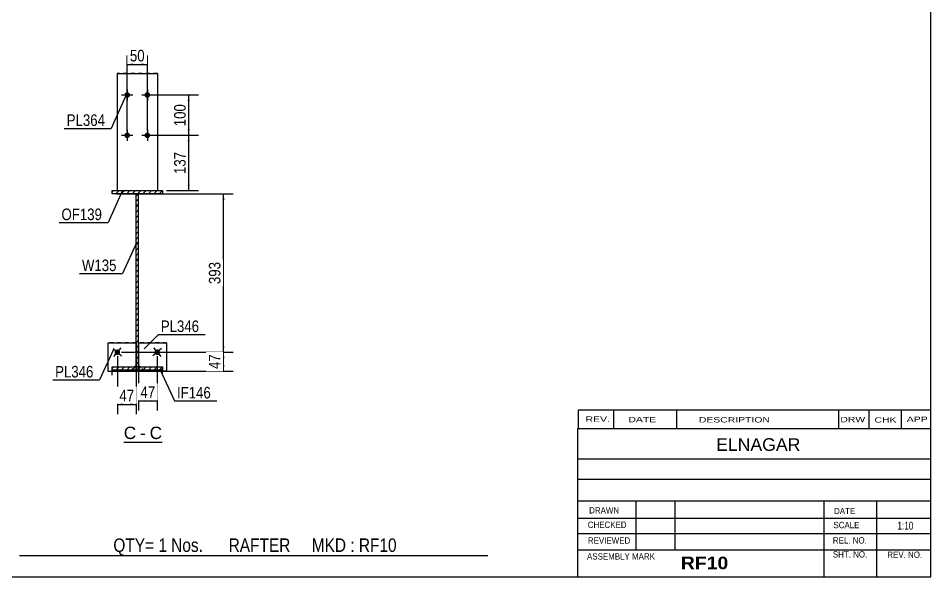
# Model space of a CAD drawing. Header units: millimetres. Extents: x -395 to 8, y -186 to 91.
# Drawn here: x -218.5 to 7.9, y -186.1 to -47.6 of the extents above; entities that cross this region are included whole.
import ezdxf

# ---------------------------------------------------------------- set-up
doc = ezdxf.new("R2010")
doc.units = ezdxf.units.MM
doc.linetypes.add('DXK_LINE_DOT1', pattern=[1.8814, 0.9407, -0.9407])
doc.styles.add('Arial', font='ARIAL.TTF', dxfattribs={"height": 0.2})
doc.styles.add('Arial Bold', font='ARIALBD.TTF', dxfattribs={"height": 0.2})
doc.styles.add('Arial Narrow', font='ARIALN.TTF', dxfattribs={"height": 0.2})

# ---------------------------------------------------------------- blocks, each defined once
blk = doc.blocks.new('Unknown-624480646-1211')
at = {"color": 5, "linetype": 'Continuous'}
for p, q in [((7.9, -186.11), (7.9, 90.89)), ((-392.1, -186.11), (7.9, -186.11))]:
    blk.add_line(p, q, dxfattribs=at)
blk = doc.blocks.new('Unknown-624480646-14 - 2450')
at = {"color": 7, "linetype": 'Continuous'}
blk.add_line((-192.34, -152.71), (-182.83, -152.71), dxfattribs=at)
at = {"color": 0, "linetype": 'Continuous'}
blk.add_wipeout([(-189.26, -151.96), (-189.26, -148.76), (-192.34, -148.76), (-192.34, -151.96)], dxfattribs=at)
blk.add_wipeout([(-186.88, -151.96), (-186.88, -148.76), (-188.3, -148.76), (-188.3, -151.96)], dxfattribs=at)
at = {"color": 96, "linetype": 'Continuous', "style": 'Arial'}
for s, p in [('C', (-192.34, -151.96)), ('-', (-188.3, -151.96))]:
    blk.add_text(s, height=3.06, dxfattribs=at).set_placement(p)
at = {"color": 0, "linetype": 'Continuous'}
blk.add_wipeout([(-182.83, -151.96), (-182.83, -148.76), (-185.92, -148.76), (-185.92, -151.96)], dxfattribs=at)
at = {"color": 96, "linetype": 'Continuous', "style": 'Arial'}
blk.add_text('C', height=3.06, dxfattribs=at).set_placement((-185.92, -151.96))
blk = doc.blocks.new('Bolt-624480646-2501 - 2450')
at = {"linetype": 'Continuous'}
blk.add_hatch(color=3, dxfattribs=at).paths.add_polyline_path([(-193.47, -129.9, -1), (-194.39, -130.96, -1)])
at = {"color": 3, "linetype": 'Continuous'}
for p, q in [((-194.99, -129.52), (-192.87, -131.34)), ((-194.84, -131.49), (-193.02, -129.37))]:
    blk.add_line(p, q, dxfattribs=at)
blk = doc.blocks.new('Bolt-624480646-2499 - 2450')
at = {"linetype": 'Continuous'}
for points in [[(-190.78, -66.64, -1), (-192.18, -66.64, -1)], [(-185.78, -66.64, -1), (-187.18, -66.64, -1)], [(-190.78, -76.64, -1), (-192.18, -76.64, -1)], [(-185.78, -76.64, -1), (-187.18, -76.64, -1)]]:
    blk.add_hatch(color=3, dxfattribs=at).paths.add_polyline_path(points)
at = {"color": 3, "linetype": 'Continuous'}
for p, q in [((-191.48, -65.24), (-191.48, -68.04)), ((-186.48, -65.24), (-186.48, -68.04)), ((-192.88, -66.64), (-190.08, -66.64)), ((-187.88, -66.64), (-185.08, -66.64)), ((-192.88, -76.64), (-190.08, -76.64)), ((-191.48, -75.24), (-191.48, -78.04)), ((-187.88, -76.64), (-185.08, -76.64)), ((-186.48, -75.24), (-186.48, -78.04))]:
    blk.add_line(p, q, dxfattribs=at)
blk = doc.blocks.new('Part-624480646-2467 - 2450')
at = {"linetype": 'Continuous'}
h = blk.add_hatch(dxfattribs=at)
h.set_pattern_fill('', scale=0.3, style=0, pattern_type=0)
h.set_pattern_definition([(45, (-182.7306, -134.0718), (-0.67352, 0.67352), [])])
h.paths.add_polyline_path([(-182.73, -134.87), (-182.73, -134.07), (-195.23, -134.07), (-195.23, -134.87)])
at = {"color": 7, "linetype": 'DXK_LINE_DOT1'}
for p, q in [((-195.23, -134.87), (-195.23, -134.07)), ((-182.73, -134.87), (-182.73, -134.07))]:
    blk.add_line(p, q, dxfattribs=at)
at = {"color": 2, "linetype": 'Continuous'}
for p, q in [((-195.23, -134.87), (-195.23, -134.07)), ((-195.23, -134.07), (-182.73, -134.07)), ((-195.23, -136.11), (-195.23, -134.87)), ((-182.73, -134.87), (-195.23, -134.87)), ((-182.73, -134.07), (-182.73, -134.87)), ((-182.73, -136.11), (-182.73, -134.87))]:
    blk.add_line(p, q, dxfattribs=at)
blk = doc.blocks.new('Part-624480646-2495 - 2450')
at = {"color": 2, "linetype": 'Continuous'}
for p, q in [((-193.98, -61.35), (-193.98, -90.35)), ((-193.98, -61.35), (-183.98, -61.35)), ((-183.98, -61.35), (-183.98, -90.35))]:
    blk.add_line(p, q, dxfattribs=at)
at = {"color": 7, "linetype": 'DXK_LINE_DOT1'}
for p, q in [((-183.98, -61.35), (-193.98, -61.35)), ((-193.98, -90.35), (-183.98, -90.35))]:
    blk.add_line(p, q, dxfattribs=at)
blk = doc.blocks.new('Part-624480646-2496 - 2450')
at = {"color": 2, "linetype": 'Continuous'}
for p, q in [((-188.7, -128.13), (-181.7, -128.13)), ((-188.7, -128.13), (-188.7, -133.63)), ((-181.7, -128.13), (-181.7, -135.13)), ((-188.26, -134.07), (-188.7, -133.63)), ((-181.7, -135.13), (-182.73, -135.13))]:
    blk.add_line(p, q, dxfattribs=at)
at = {"color": 7, "linetype": 'DXK_LINE_DOT1'}
for p, q in [((-181.7, -128.13), (-188.7, -128.13)), ((-187.2, -135.13), (-188.26, -134.07)), ((-182.73, -135.13), (-187.2, -135.13))]:
    blk.add_line(p, q, dxfattribs=at)
blk = doc.blocks.new('Part-624480646-2497 - 2450')
at = {"color": 2, "linetype": 'Continuous'}
for p, q in [((-196.26, -128.13), (-189.26, -128.13)), ((-196.26, -128.13), (-196.26, -135.13)), ((-189.26, -128.13), (-189.26, -133.63)), ((-196.26, -135.13), (-195.23, -135.13)), ((-189.7, -134.07), (-189.26, -133.63))]:
    blk.add_line(p, q, dxfattribs=at)
at = {"color": 7, "linetype": 'DXK_LINE_DOT1'}
for p, q in [((-189.26, -128.13), (-196.26, -128.13)), ((-195.23, -135.13), (-190.76, -135.13)), ((-190.76, -135.13), (-189.7, -134.07))]:
    blk.add_line(p, q, dxfattribs=at)
blk = doc.blocks.new('Bolt-624480646-2500 - 2450')
at = {"linetype": 'Continuous'}
blk.add_hatch(color=3, dxfattribs=at).paths.add_polyline_path([(-183.57, -130.96, -1), (-184.49, -129.9, -1)])
at = {"color": 3, "linetype": 'Continuous'}
for p, q in [((-182.97, -129.52), (-185.09, -131.34)), ((-184.94, -129.37), (-183.12, -131.49))]:
    blk.add_line(p, q, dxfattribs=at)
blk = doc.blocks.new('Part-624480646-2520 - 2450')
at = {"linetype": 'Continuous'}
h = blk.add_hatch(dxfattribs=at)
h.set_pattern_fill('', scale=0.3, style=0, pattern_type=0)
h.set_pattern_definition([(45, (-182.7306, -90.345), (-0.67352, 0.67352), [])])
h.paths.add_polyline_path([(-182.73, -91.14), (-182.73, -90.34), (-195.23, -90.34), (-195.23, -91.14)])
at = {"color": 2, "linetype": 'Continuous'}
for p, q in [((-195.23, -91.14), (-195.23, -90.34)), ((-195.23, -90.34), (-182.73, -90.34)), ((-182.73, -90.34), (-182.73, -91.14)), ((-182.73, -91.14), (-195.23, -91.14))]:
    blk.add_line(p, q, dxfattribs=at)
blk = doc.blocks.new('Part-624480646-2525 - 2450')
at = {"linetype": 'Continuous'}
h = blk.add_hatch(dxfattribs=at)
h.set_pattern_fill('', scale=0.3, style=0, pattern_type=0)
h.set_pattern_definition([(45, (-188.7306, -91.145), (-0.67352, 0.67352), [])])
h.paths.add_polyline_path([(-188.73, -134.07), (-188.73, -91.15), (-189.23, -91.15), (-189.23, -134.07)])
at = {"color": 2, "linetype": 'Continuous'}
for p, q in [((-189.23, -134.07), (-189.23, -91.15)), ((-189.23, -91.15), (-188.73, -91.15)), ((-188.73, -91.15), (-188.73, -134.07)), ((-188.73, -134.07), (-189.23, -134.07))]:
    blk.add_line(p, q, dxfattribs=at)
at = {"color": 7, "linetype": 'DXK_LINE_DOT1'}
for p, q in [((-189.23, -135.31), (-189.23, -134.07)), ((-188.73, -135.31), (-188.73, -134.07))]:
    blk.add_line(p, q, dxfattribs=at)
blk = doc.blocks.new('StraightDimension-624480646-7953 - 2450')
at = {"linetype": 'Continuous'}
for points in [[(-189.98, -59.31), (-191.48, -59.06), (-189.98, -58.81)], [(-187.98, -58.81), (-186.48, -59.06), (-187.98, -59.31)]]:
    blk.add_hatch(color=7, dxfattribs=at).paths.add_polyline_path(points)
at = {"color": 7, "linetype": 'Continuous'}
for p, q in [((-191.48, -75.64), (-191.48, -56.81)), ((-186.48, -75.64), (-186.48, -56.81)), ((-191.48, -59.06), (-186.48, -59.06))]:
    blk.add_line(p, q, dxfattribs=at)
at = {"color": 0}
blk.add_wipeout([(-186.55, -58.91), (-186.55, -54.71), (-191.41, -54.71), (-191.41, -58.91)], dxfattribs=at)
at = {"color": 3, "style": 'Arial Narrow'}
blk.add_text('50', height=2.863, dxfattribs=at).set_placement((-190.81, -58.31))
blk = doc.blocks.new('StraightDimension-624480646-7964 - 2450')
at = {"linetype": 'Continuous'}
for points in [[(-176.48, -68.14), (-176.23, -66.64), (-175.98, -68.14)], [(-175.98, -75.14), (-176.23, -76.64), (-176.48, -75.14)]]:
    blk.add_hatch(color=7, dxfattribs=at).paths.add_polyline_path(points)
at = {"color": 7, "linetype": 'Continuous'}
for p, q in [((-185.48, -66.64), (-173.83, -66.64)), ((-176.23, -76.64), (-176.23, -66.64)), ((-185.48, -76.64), (-173.83, -76.64))]:
    blk.add_line(p, q, dxfattribs=at)
at = {"color": 0}
blk.add_wipeout([(-176.38, -68.3), (-180.58, -68.3), (-180.58, -74.99), (-176.38, -74.99)], dxfattribs=at)
at = {"color": 3, "style": 'Arial Narrow'}
blk.add_text('100', height=2.863, rotation=90.0002, dxfattribs=at).set_placement((-176.98, -74.39))
blk = doc.blocks.new('StraightDimension-624480646-7965 - 2450')
at = {"linetype": 'Continuous'}
for points in [[(-176.48, -78.14), (-176.23, -76.64), (-175.98, -78.14)], [(-175.98, -88.84), (-176.23, -90.34), (-176.48, -88.84)]]:
    blk.add_hatch(color=7, dxfattribs=at).paths.add_polyline_path(points)
at = {"color": 7, "linetype": 'Continuous'}
for p, q in [((-185.48, -76.64), (-173.83, -76.64)), ((-176.23, -90.34), (-176.23, -76.64)), ((-181.73, -90.34), (-173.83, -90.34))]:
    blk.add_line(p, q, dxfattribs=at)
at = {"color": 0}
blk.add_wipeout([(-176.38, -80.15), (-180.58, -80.15), (-180.58, -86.84), (-176.38, -86.84)], dxfattribs=at)
at = {"color": 3, "style": 'Arial Narrow'}
blk.add_text('137', height=2.863, rotation=90.0002, dxfattribs=at).set_placement((-176.98, -86.24))
blk = doc.blocks.new('StraightDimension-624480646-7985 - 2450')
at = {"linetype": 'Continuous'}
for points in [[(-167.85, -92.64), (-167.6, -91.14), (-167.35, -92.64)], [(-167.35, -128.93), (-167.6, -130.43), (-167.85, -128.93)]]:
    blk.add_hatch(color=7, dxfattribs=at).paths.add_polyline_path(points)
at = {"color": 7, "linetype": 'Continuous'}
for p, q in [((-194.23, -91.14), (-165.2, -91.14)), ((-167.6, -130.43), (-167.6, -91.14)), ((-192.93, -130.43), (-165.2, -130.43))]:
    blk.add_line(p, q, dxfattribs=at)
at = {"color": 0}
blk.add_wipeout([(-167.75, -107.45), (-171.95, -107.45), (-171.95, -114.13), (-167.75, -114.13)], dxfattribs=at)
at = {"color": 3, "style": 'Arial Narrow'}
blk.add_text('393', height=2.863, rotation=90.0002, dxfattribs=at).set_placement((-168.35, -113.53))
blk = doc.blocks.new('StraightDimension-624480646-7986 - 2450')
at = {"linetype": 'Continuous'}
for points in [[(-167.85, -131.93), (-167.6, -130.43), (-167.35, -131.93)], [(-167.35, -133.63), (-167.6, -135.13), (-167.85, -133.63)]]:
    blk.add_hatch(color=7, dxfattribs=at).paths.add_polyline_path(points)
at = {"color": 7, "linetype": 'Continuous'}
for p, q in [((-192.93, -130.43), (-165.2, -130.43)), ((-167.6, -135.13), (-167.6, -130.43)), ((-195.26, -135.13), (-165.2, -135.13))]:
    blk.add_line(p, q, dxfattribs=at)
at = {"color": 0}
blk.add_wipeout([(-167.75, -130.35), (-171.95, -130.35), (-171.95, -135.21), (-167.75, -135.21)], dxfattribs=at)
at = {"color": 3, "style": 'Arial Narrow'}
blk.add_text('47', height=2.863, rotation=90.0002, dxfattribs=at).set_placement((-168.35, -134.61))
blk = doc.blocks.new('StraightDimension-624480646-8016 - 2450')
at = {"linetype": 'Continuous'}
for points in [[(-187.2, -142.76), (-188.7, -142.51), (-187.2, -142.26)], [(-185.53, -142.26), (-184.03, -142.51), (-185.53, -142.76)]]:
    blk.add_hatch(color=7, dxfattribs=at).paths.add_polyline_path(points)
at = {"color": 7, "linetype": 'Continuous'}
for p, q in [((-184.03, -131.43), (-184.03, -144.91)), ((-188.7, -134.01), (-188.7, -144.91)), ((-188.7, -142.51), (-184.03, -142.51))]:
    blk.add_line(p, q, dxfattribs=at)
at = {"color": 0}
blk.add_wipeout([(-183.94, -142.36), (-183.94, -138.16), (-188.79, -138.16), (-188.79, -142.36)], dxfattribs=at)
at = {"color": 3, "style": 'Arial Narrow'}
blk.add_text('47', height=2.863, dxfattribs=at).set_placement((-188.19, -141.76))
blk = doc.blocks.new('StraightDimension-624480646-8039 - 2450')
at = {"linetype": 'Continuous'}
for points in [[(-192.43, -143.61), (-193.93, -143.36), (-192.43, -143.11)], [(-190.76, -143.11), (-189.26, -143.36), (-190.76, -143.61)]]:
    blk.add_hatch(color=7, dxfattribs=at).paths.add_polyline_path(points)
at = {"color": 7, "linetype": 'Continuous'}
for p, q in [((-193.93, -131.43), (-193.93, -145.76)), ((-189.26, -133.2), (-189.26, -145.76)), ((-193.93, -143.36), (-189.26, -143.36))]:
    blk.add_line(p, q, dxfattribs=at)
at = {"color": 0}
blk.add_wipeout([(-189.17, -143.21), (-189.17, -139.01), (-194.02, -139.01), (-194.02, -143.21)], dxfattribs=at)
at = {"color": 3, "style": 'Arial Narrow'}
blk.add_text('47', height=2.863, dxfattribs=at).set_placement((-193.42, -142.61))
blk = doc.blocks.new('CBS_CALLOFF-624480646-10455')
at = {"color": 7, "linetype": 'Continuous'}
blk.add_line((-218.22, -180.84), (-101.99, -180.86), dxfattribs=at)
at = {"color": 3, "linetype": 'Continuous', "style": 'Arial Narrow'}
blk.add_text('QTY= 1 Nos.      RAFTER     MKD : RF10', height=3.3405, dxfattribs=at).set_placement((-194.92, -179.95))
blk = doc.blocks.new('CBS_NAME_BLOG-624480646-10456')
at = {"color": 7, "linetype": 'Continuous'}
for p, q in [((-79.69, -149.36), (7.83, -149.36)), ((-79.69, -186.07), (-79.69, -149.36)), ((-79.69, -156.9), (7.83, -156.9)), ((-79.62, -161.95), (7.9, -161.95)), ((-79.69, -167.32), (7.83, -167.32)), ((-65.16, -179.43), (-65.16, -167.33)), ((-55.48, -179.4), (-55.48, -167.34)), ((-18.56, -186.07), (-18.56, -167.34)), ((-5.51, -186.07), (-5.51, -167.33)), ((-79.68, -171.62), (7.9, -171.6)), ((-79.69, -175.37), (7.83, -175.37)), ((-79.69, -179.41), (7.83, -179.41)), ((-79.69, -186.11), (7.9, -186.11))]:
    blk.add_line(p, q, dxfattribs=at)
at = {"color": 3, "linetype": 'Continuous', "style": 'Arial'}
blk.add_text('ELNAGAR', height=3.133, dxfattribs=at).set_placement((-45.36, -154.89))
at = {"color": 3, "linetype": 'Continuous'}
for s, height, style, width, p in [('DRAWN', 1.566, 'Arial', 0.9, (-76.86, -170.43)), ('DATE', 1.566, 'Arial', 0.9, (-16.09, -170.59)), ('CHECKED', 1.566, 'Arial', 0.9, (-77.2, -174.01)), ('SCALE', 1.566, 'Arial', 0.9, (-16.25, -174.07)), ('1:10', 1.957, 'Arial Narrow', 0.9, (-0.36, -174.43)), ('REVIEWED', 1.566, 'Arial', 0.9, (-77.17, -177.92)), ('REL. NO.', 1.566, 'Arial', 0.9, (-16.39, -177.87)), ('ASSEMBLY MARK', 1.5663, 'Arial', 0.9, (-77.39, -181.85)), ('RF10', 3.131, 'Arial Bold', 1.1, (-54.11, -184.26)), ('SHT. NO.', 1.566, 'Arial', 0.9, (-16.39, -181.34)), ('REV. NO.', 1.566, 'Arial', 0.9, (-2.87, -181.43))]:
    blk.add_text(s, height=height, dxfattribs=dict(at, style=style, width=width)).set_placement(p)
blk = doc.blocks.new('CBS_REVISION-624480646-10457')
at = {"color": 7, "linetype": 'Continuous'}
for p, q in [((-79.6, -144.73), (7.89, -144.73)), ((-79.6, -144.73), (-79.6, -149.36)), ((-70.81, -144.73), (-70.81, -149.36)), ((-55.21, -144.73), (-55.21, -149.3)), ((-14.96, -144.73), (-14.96, -149.36)), ((-7.42, -144.73), (-7.42, -149.36)), ((0.53, -144.73), (0.53, -149.36)), ((-79.6, -149.36), (7.89, -149.36))]:
    blk.add_line(p, q, dxfattribs=at)
at = {"color": 7, "style": 'Arial Narrow', "width": 1.7}
for s, height, p in [('REV.', 1.326, (-77.74, -147.69)), ('DATE', 1.326, (-67.12, -147.8)), ('DESCRIPTION', 1.3257, (-49.64, -147.85)), ('DRW', 1.326, (-14.53, -147.79)), ('CHK', 1.326, (-6.04, -147.88)), ('APP', 1.326, (1.96, -147.73))]:
    blk.add_text(s, height=height, dxfattribs=at).set_placement(p)
blk = doc.blocks.new('Mark-624480646-7928 - 2450')
at = {"color": 0}
blk.add_wipeout([(-170.73, -141.9), (-170.73, -138.9), (-179.13, -138.9), (-179.13, -141.9)], dxfattribs=at)
blk.add_wipeout([(-170.73, -141.9), (-170.73, -138.9), (-179.13, -138.9), (-179.13, -141.9)], dxfattribs=at)
at = {"color": 7, "linetype": 'Continuous'}
for p, q in [((-183.27, -134.76), (-179.73, -142.5)), ((-179.73, -142.5), (-169.23, -142.5))]:
    blk.add_line(p, q, dxfattribs=at)
at = {"color": 3, "style": 'Arial Narrow'}
blk.add_text('IF146', height=2.863, dxfattribs=at).set_placement((-179.13, -141.9))
blk = doc.blocks.new('Mark-624480646-7931 - 2450')
at = {"color": 0}
blk.add_wipeout([(-173.63, -125.42), (-173.63, -122.42), (-183.14, -122.42), (-183.14, -125.42)], dxfattribs=at)
blk.add_wipeout([(-173.63, -125.42), (-173.63, -122.42), (-183.14, -122.42), (-183.14, -125.42)], dxfattribs=at)
at = {"color": 7, "linetype": 'Continuous'}
for p, q in [((-187.27, -129.56), (-183.74, -126.02)), ((-183.74, -126.02), (-172.13, -126.02))]:
    blk.add_line(p, q, dxfattribs=at)
at = {"color": 3, "style": 'Arial Narrow'}
blk.add_text('PL346', height=2.863, dxfattribs=at).set_placement((-183.14, -125.42))
blk = doc.blocks.new('Mark-624480646-7934 - 2450')
at = {"color": 7, "linetype": 'Continuous'}
blk.add_line((-194.83, -129.56), (-198.37, -137.29), dxfattribs=at)
at = {"color": 0}
blk.add_wipeout([(-199.87, -136.69), (-199.87, -133.69), (-209.37, -133.69), (-209.37, -136.69)], dxfattribs=at)
blk.add_wipeout([(-199.87, -136.69), (-199.87, -133.69), (-209.37, -133.69), (-209.37, -136.69)], dxfattribs=at)
at = {"color": 7, "linetype": 'Continuous'}
blk.add_line((-209.97, -137.29), (-198.37, -137.29), dxfattribs=at)
at = {"color": 3, "style": 'Arial Narrow'}
blk.add_text('PL346', height=2.863, dxfattribs=at).set_placement((-209.37, -136.69))
blk = doc.blocks.new('Mark-624480646-7937 - 2450')
at = {"color": 7, "linetype": 'Continuous'}
blk.add_line((-189.1, -103.17), (-192.64, -110.91), dxfattribs=at)
at = {"color": 0}
blk.add_wipeout([(-194.14, -110.31), (-194.14, -107.31), (-202.72, -107.31), (-202.72, -110.31)], dxfattribs=at)
blk.add_wipeout([(-194.14, -110.31), (-194.14, -107.31), (-202.72, -107.31), (-202.72, -110.31)], dxfattribs=at)
at = {"color": 7, "linetype": 'Continuous'}
blk.add_line((-203.32, -110.91), (-192.64, -110.91), dxfattribs=at)
at = {"color": 3, "style": 'Arial Narrow'}
blk.add_text('W135', height=2.863, dxfattribs=at).set_placement((-202.72, -110.31))
blk = doc.blocks.new('Mark-624480646-7944 - 2450')
at = {"color": 7, "linetype": 'Continuous'}
blk.add_line((-191.95, -67.17), (-195.49, -74.91), dxfattribs=at)
at = {"color": 0}
blk.add_wipeout([(-196.99, -74.31), (-196.99, -71.31), (-206.49, -71.31), (-206.49, -74.31)], dxfattribs=at)
blk.add_wipeout([(-196.99, -74.31), (-196.99, -71.31), (-206.49, -71.31), (-206.49, -74.31)], dxfattribs=at)
at = {"color": 7, "linetype": 'Continuous'}
blk.add_line((-207.09, -74.91), (-195.49, -74.91), dxfattribs=at)
at = {"color": 3, "style": 'Arial Narrow'}
blk.add_text('PL364', height=2.863, dxfattribs=at).set_placement((-206.49, -74.31))
blk = doc.blocks.new('Mark-624480646-7947 - 2450')
at = {"color": 7, "linetype": 'Continuous'}
blk.add_line((-192.7, -90.53), (-196.24, -98.27), dxfattribs=at)
at = {"color": 0}
blk.add_wipeout([(-197.74, -97.67), (-197.74, -94.67), (-207.79, -94.67), (-207.79, -97.67)], dxfattribs=at)
blk.add_wipeout([(-197.74, -97.67), (-197.74, -94.67), (-207.79, -94.67), (-207.79, -97.67)], dxfattribs=at)
at = {"color": 7, "linetype": 'Continuous'}
blk.add_line((-208.39, -98.27), (-196.24, -98.27), dxfattribs=at)
at = {"color": 3, "style": 'Arial Narrow'}
blk.add_text('OF139', height=2.863, dxfattribs=at).set_placement((-207.79, -97.67))

msp = doc.modelspace()

# ---------------------------------------------------------------- block references
for name in ['Unknown-624480646-1211', 'Part-624480646-2495 - 2450', 'Bolt-624480646-2499 - 2450', 'Part-624480646-2520 - 2450', 'Part-624480646-2525 - 2450', 'Part-624480646-2497 - 2450', 'Part-624480646-2496 - 2450', 'Bolt-624480646-2501 - 2450', 'Bolt-624480646-2500 - 2450', 'Part-624480646-2467 - 2450', 'CBS_REVISION-624480646-10457', 'CBS_NAME_BLOG-624480646-10456', 'CBS_CALLOFF-624480646-10455']:
    msp.add_blockref(name, (0, 0))

# ---------------------------------------------------------------- next in the draw order: block references
for name in ['StraightDimension-624480646-7953 - 2450', 'Unknown-624480646-14 - 2450']:
    msp.add_blockref(name, (0, 0))

# ---------------------------------------------------------------- next in the draw order: block references
for name in ['Mark-624480646-7944 - 2450', 'StraightDimension-624480646-7964 - 2450']:
    msp.add_blockref(name, (0, 0))

# ---------------------------------------------------------------- next in the draw order: block references
msp.add_blockref('StraightDimension-624480646-7965 - 2450', (0, 0))

# ---------------------------------------------------------------- next in the draw order: block references
msp.add_blockref('StraightDimension-624480646-7985 - 2450', (0, 0))

# ---------------------------------------------------------------- next in the draw order: block references
for name in ['Mark-624480646-7947 - 2450', 'Mark-624480646-7937 - 2450', 'StraightDimension-624480646-7986 - 2450']:
    msp.add_blockref(name, (0, 0))

# ---------------------------------------------------------------- next in the draw order: block references
for name in ['Mark-624480646-7931 - 2450', 'StraightDimension-624480646-8016 - 2450']:
    msp.add_blockref(name, (0, 0))

# ---------------------------------------------------------------- next in the draw order: block references
for name in ['StraightDimension-624480646-8039 - 2450', 'Mark-624480646-7928 - 2450']:
    msp.add_blockref(name, (0, 0))

# ---------------------------------------------------------------- next in the draw order: block references
msp.add_blockref('Mark-624480646-7934 - 2450', (0, 0))

doc.saveas('drawing.dxf')
